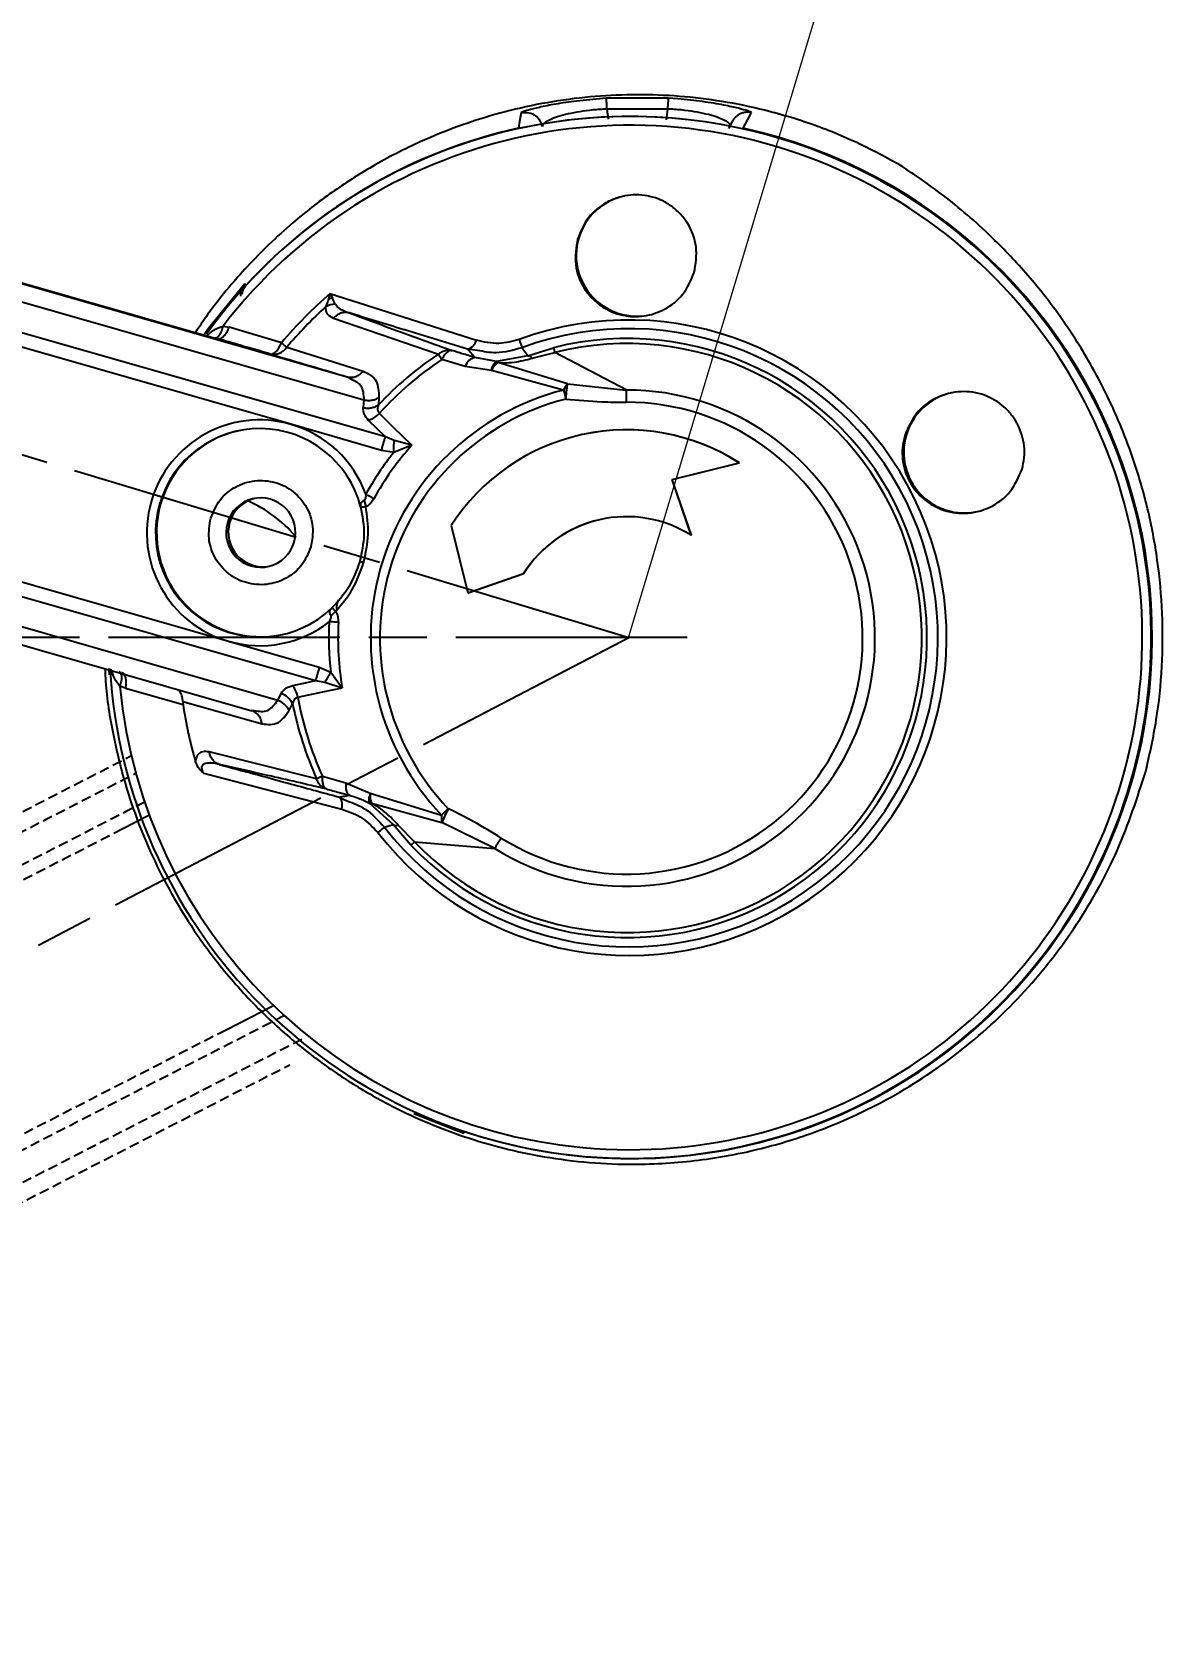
# Model space of a CAD drawing. Header units: millimetres. Extents: x 2104 to 4053, y 855 to 2233.
# Drawn here: x 3842.8 to 3901.4, y 1324 to 1407.1 of the extents above; entities that cross this region are included whole.
import ezdxf

# ---------------------------------------------------------------- set-up
doc = ezdxf.new("R2010")
doc.units = ezdxf.units.MM
doc.linetypes.add('AM_ISO08W050', pattern=[18, 12, -1.5, 3, -1.5])
doc.linetypes.add('DASHED', pattern=[0.75, 0.5, -0.25])
for name, color, linetype, lineweight in [('AM_5', 3, 'Continuous', 25), ('AM_7', 4, 'AM_ISO08W050', 25), ('标注', 3, 'Continuous', 13)]:
    doc.layers.add(name, color=color, linetype=linetype, lineweight=lineweight)
doc.styles.add('SLDTEXTSTYLE1', font='txt.shx', dxfattribs={"width": 0.7, "bigfont": 'gbcbig.shx'})
doc.dimstyles.new('SLDDIMSTYLE12$0', dxfattribs={"dimtxt": 12, "dimasz": 10, "dimexe": 0, "dimexo": 0.0625, "dimgap": 0.875, "dimtad": 1, "dimdec": 1, "dimlfac": 1.8, "dimrnd": 1e-09, "dimzin": 12, "dimdsep": 46, "dimtxsty": 'SLDTEXTSTYLE1', "dimcen": 0.09, "dimdle": 8.16, "dimclrd": 3, "dimclre": 3, "dimadec": 0, "dimazin": 3, "dimtfac": 1, "dimtdec": 1, "dimtofl": 0, "dimtmove": 0, "dimatfit": 3, "dimfxl": 0, "dimfrac": 2, "dimtolj": 1, "dimlwd": 5, "dimlwe": 5, "dimarcsym": 0})
doc.dimstyles.new('SLDDIMSTYLE12$2', dxfattribs={"dimtxt": 12, "dimasz": 10, "dimexe": 0, "dimexo": 0.0625, "dimgap": 0.875, "dimtad": 1, "dimdec": 1, "dimlfac": 1.8, "dimrnd": 1e-09, "dimzin": 12, "dimdsep": 46, "dimtxsty": 'SLDTEXTSTYLE1', "dimcen": 0.09, "dimdle": 8.16, "dimclrd": 3, "dimclre": 3, "dimadec": 0, "dimazin": 3, "dimtfac": 1, "dimtdec": 1, "dimtofl": 0, "dimtmove": 0, "dimatfit": 3, "dimfxl": 0, "dimfrac": 2, "dimtolj": 1, "dimlwd": 5, "dimlwe": 5, "dimarcsym": 0})

# ---------------------------------------------------------------- blocks, each defined once
blk = doc.blocks.new('*D61')
at = {"layer": 'Defpoints', "color": 0, "transparency": 16777216}
for p in [(3630.357, 1449.071), (3631.493, 1384.211), (3873.771, 1375.757), (3873.771, 1375.757), (3648.481, 1258.338)]:
    blk.add_point(p, dxfattribs=at)
at = {"layer": '标注', "color": 3, "linetype": 'Continuous', "lineweight": 5, "transparency": 16777216}
blk.add_arc((3873.771, 1375.757), 242.426, 165.60197, 205.16456, dxfattribs=at)
at = {"layer": '标注', "color": 3, "transparency": 16777216}
for points in [[(3637.354, 1436.486), (3640.565, 1435.591), (3641.645, 1445.671)], [(3655.847, 1273.413), (3652.86, 1271.934), (3658.792, 1263.712)]]:
    blk.add_solid(points, dxfattribs=at)
at = {"layer": '标注', "color": 0, "transparency": 16777216, "insert": (3638.264, 1353.565), "char_height": 10, "attachment_point": 5, "rotation": 275.38327, "style": 'SLDTEXTSTYLE1'}
blk.add_mtext('\\A1;60%%D', dxfattribs=at)
blk = doc.blocks.new('*D64')
at = {"layer": 'AM_5', "color": 3, "linetype": 'Continuous', "lineweight": 5, "transparency": 16777216}
blk.add_arc((3873.547, 1375.764), 209.011, 165.96671, 177.25846, dxfattribs=at)
at = {"layer": 'AM_5', "color": 3, "transparency": 16777216}
for points in [[(3669.167, 1426.889), (3672.381, 1426.003), (3673.43, 1436.087)], [(3666.441, 1385.721), (3663.109, 1385.801), (3664.536, 1375.764)]]:
    blk.add_solid(points, dxfattribs=at)
at = {"layer": 'Defpoints', "color": 0, "transparency": 16777216}
for p in [(3630.357, 1449.071), (3668.505, 1416.301), (3654.061, 1375.764), (3873.652, 1375.732), (3876.801, 1375.764)]:
    blk.add_point(p, dxfattribs=at)
at = {"layer": 'AM_5', "color": 0, "transparency": 16777216, "insert": (3659.97, 1407.254), "char_height": 12, "attachment_point": 5, "rotation": 81.61259, "style": 'SLDTEXTSTYLE1'}
blk.add_mtext('\\A1;15%%D', dxfattribs=at)
blk = doc.blocks.new('*D46')
at = {"layer": 'AM_5', "color": 3, "linetype": 'Continuous', "lineweight": 5, "transparency": 16777216}
for p, q in [((3684.42, 1433.807), (3694.435, 1467.06)), ((3874.472, 1412.835), (3704.01, 1464.176))]:
    blk.add_line(p, q, dxfattribs=at)
at = {"layer": 'AM_5', "color": 3, "lineweight": 5, "transparency": 16777216}
blk.add_line((3873.768, 1375.824), (3884.047, 1409.951), dxfattribs=at)
at = {"layer": 'AM_5', "color": 3, "transparency": 16777216}
for points in [[(3704.491, 1465.771), (3703.53, 1462.58), (3694.435, 1467.06)], [(3874.952, 1414.431), (3873.991, 1411.239), (3884.047, 1409.951)]]:
    blk.add_solid(points, dxfattribs=at)
at = {"layer": 'Defpoints', "color": 0, "transparency": 16777216}
for p in [(3694.435, 1467.06), (3684.402, 1433.747), (3873.75, 1375.764)]:
    blk.add_point(p, dxfattribs=at)
at = {"layer": 'AM_5', "color": 0, "transparency": 16777216, "insert": (3789.402, 1445.637), "char_height": 12, "attachment_point": 5, "rotation": 343.23837, "style": 'SLDTEXTSTYLE1'}
blk.add_mtext('\\A1;225', dxfattribs=at)

msp = doc.modelspace()

# ---------------------------------------------------------------- linework, layer by layer
at = {"color": 7, "linetype": 'Continuous', "lineweight": 25}
for p, q in [((3872.599, 1403.716), (3871.057, 1403.575)), ((3875.817, 1403.716), (3872.599, 1403.716)), ((3876.315, 1403.682), (3875.817, 1403.716)), ((3868.248, 1403.006), (3868.196, 1402.975)), ((3875.774, 1403.16), (3872.626, 1403.16)), ((3872.626, 1403.16), (3872.695, 1402.634)), ((3875.774, 1403.16), (3875.707, 1402.594)), ((3880.122, 1402.974), (3879.937, 1403.062)), ((3868.17, 1402.17), (3868.157, 1402.167)), ((3871.167, 1396.439), (3871.113, 1396.428)), ((3840.147, 1394.739), (3859.183, 1389.28)), ((3852.381, 1391.243), (3840.171, 1394.744)), ((3839.872, 1393.868), (3860.041, 1388.084)), ((3858.286, 1393.594), (3858.209, 1393.308)), ((3858.286, 1393.594), (3865.873, 1391.181)), ((3858.286, 1393.594), (3858.409, 1393.358)), ((3856.255, 1386.818), (3839.228, 1391.7)), ((3861.157, 1386.163), (3839.43, 1392.393)), ((3852.751, 1391.912), (3853.062, 1391.848)), ((3855.773, 1391.045), (3853.062, 1391.848)), ((3858.473, 1392.324), (3863.903, 1390.455)), ((3865.413, 1390.715), (3862.264, 1391.677)), ((3851.9, 1391.381), (3851.912, 1391.419)), ((3852.295, 1391.289), (3852.451, 1391.258)), ((3852.451, 1391.258), (3852.381, 1391.243)), ((3856.045, 1390.811), (3860.006, 1389.57)), ((3868.532, 1390.368), (3868.234, 1390.791)), ((3869.201, 1390.578), (3869.875, 1390.79)), ((3855.174, 1390.47), (3855.406, 1390.401)), ((3865.299, 1389.822), (3864.083, 1390.177)), ((3865.927, 1390.649), (3865.413, 1390.715)), ((3866.91, 1390.074), (3865.8, 1390.276)), ((3868.532, 1390.368), (3866.91, 1390.074)), ((3870.596, 1388.92), (3866.982, 1390.016)), ((3868.532, 1390.368), (3869.201, 1390.578)), ((3868.763, 1390.248), (3869.933, 1390.535)), ((3873.642, 1388.598), (3869.933, 1390.535)), ((3859.182, 1389.28), (3859.399, 1389.254)), ((3859.183, 1389.28), (3859.285, 1389.211)), ((3859.386, 1389.257), (3859.372, 1389.212)), ((3866.654, 1389.602), (3865.299, 1389.822)), ((3870.388, 1388.593), (3866.654, 1389.602)), ((3870.596, 1388.92), (3873.642, 1388.597)), ((3860.041, 1388.084), (3860.003, 1387.684)), ((3860.821, 1388.211), (3860.792, 1387.821)), ((3860.955, 1385.47), (3856.255, 1386.818)), ((3861.157, 1386.163), (3860.286, 1387.017)), ((3861.607, 1385.978), (3861.157, 1386.163)), ((3862.528, 1385.736), (3861.607, 1385.979)), ((3871.39, 1386.292), (3871.381, 1386.29)), ((3888.138, 1386.241), (3888.067, 1386.226)), ((3861.588, 1385.365), (3860.955, 1385.47)), ((3862.528, 1385.736), (3861.588, 1385.365)), ((3876.009, 1383.95), (3879.489, 1384.818)), ((3876.018, 1383.952), (3879.498, 1384.82)), ((3879.498, 1384.82), (3879.489, 1384.818)), ((3876.018, 1383.952), (3876.009, 1383.95)), ((3877.002, 1381.067), (3876.009, 1383.95)), ((3877.011, 1381.069), (3876.018, 1383.952)), ((3849.457, 1382.684), (3849.51, 1382.695)), ((3859.869, 1382.59), (3859.896, 1382.527)), ((3860.058, 1382.876), (3860.143, 1382.553)), ((3852.971, 1381.703), (3853.087, 1381.728)), ((3864.566, 1381.569), (3865.434, 1378.088)), ((3877.011, 1381.069), (3877.002, 1381.067)), ((3836.003, 1380.454), (3853.03, 1375.571)), ((3835.808, 1379.762), (3857.535, 1373.532)), ((3855.576, 1372.512), (3835.407, 1378.296)), ((3865.434, 1378.088), (3868.317, 1379.081)), ((3865.443, 1378.09), (3868.326, 1379.083)), ((3868.326, 1379.083), (3868.317, 1379.081)), ((3865.443, 1378.09), (3865.434, 1378.088)), ((3835.186, 1377.437), (3854.232, 1371.975)), ((3858.587, 1377.126), (3858.344, 1376.898)), ((3853.03, 1375.571), (3857.73, 1374.223)), ((3846.825, 1374.158), (3846.847, 1373.831)), ((3857.73, 1374.223), (3858.322, 1373.976)), ((3857.535, 1373.532), (3858.015, 1373.448)), ((3858.015, 1373.448), (3858.923, 1373.162)), ((3858.322, 1373.976), (3858.923, 1373.162)), ((3847.697, 1373.138), (3847.4, 1373.25)), ((3847.697, 1373.138), (3850.67, 1372.297)), ((3855.576, 1372.512), (3855.755, 1372.867)), ((3850.658, 1372.451), (3854.767, 1371.299)), ((3854.221, 1371.978), (3854.354, 1371.98)), ((3854.428, 1371.931), (3854.413, 1371.887)), ((3856.17, 1371.989), (3856.351, 1372.331)), ((3857.593, 1368.449), (3852.025, 1369.836)), ((3851.746, 1368.731), (3858.902, 1366.867)), ((3857.892, 1368.586), (3859.11, 1368.236)), ((3858.824, 1367.441), (3858.756, 1367.499)), ((3858.756, 1367.499), (3859.176, 1367.305)), ((3859.11, 1368.236), (3860.375, 1367.7)), ((3860.375, 1367.7), (3864.072, 1366.564)), ((3861.565, 1366.069), (3860.343, 1367.171)), ((3860.434, 1367.179), (3864.076, 1366.179)), ((3848.931, 1366.555), (3847.523, 1365.833)), ((3861.107, 1365.935), (3861.565, 1366.069)), ((3862.055, 1365.497), (3861.565, 1366.069)), ((3862.664, 1365.181), (3861.823, 1366.044)), ((3866.829, 1364.837), (3864.076, 1366.179)), ((3862.481, 1365.001), (3862.055, 1365.497)), ((3862.664, 1365.181), (3866.829, 1364.837)), ((3852.868, 1355.425), (3855.356, 1356.702)), ((3862.63, 1351.105), (3865.216, 1350.08)), ((3865.224, 1350.182), (3865.222, 1350.177)), ((3879.516, 1349.375), (3879.528, 1349.378))]:
    msp.add_line(p, q, dxfattribs=at)
at = {"color": 7, "linetype": 'DASHED', "lineweight": 25}
for p, q in [((3830.356, 1360.586), (3847.972, 1369.632)), ((3830.752, 1359.763), (3848.229, 1368.737)), ((3848.687, 1367.242), (3831.439, 1358.385)), ((3847.523, 1365.833), (3831.766, 1357.742)), ((3837.441, 1346.696), (3855.911, 1356.18)), ((3837.11, 1347.334), (3852.868, 1355.425)), ((3856.818, 1354.937), (3838.152, 1345.352)), ((3838.579, 1344.574), (3856.205, 1353.625))]:
    msp.add_line(p, q, dxfattribs=at)
at = {"color": 7, "linetype": 'Continuous', "lineweight": 25, "flags": 128}
for points in [[(3868.196, 1402.975), (3868.112, 1402.522), (3868.046, 1402.166)], [(3879.149, 1402.545), (3878.956, 1402.179), (3878.94, 1402.149)], [(3879.697, 1402.166), (3879.935, 1402.619), (3880.122, 1402.974)], [(3868.252, 1402.187), (3868.225, 1402.187), (3868.046, 1402.166)], [(3853.878, 1394.094), (3851.986, 1391.778), (3851.693, 1391.369)], [(3853.939, 1394.024), (3853.905, 1394.063), (3853.878, 1394.094)], [(3855.174, 1390.47), (3855.247, 1390.463), (3855.325, 1390.481), (3855.406, 1390.525), (3855.488, 1390.591), (3855.568, 1390.68), (3855.643, 1390.787), (3855.712, 1390.91), (3855.773, 1391.045)], [(3862.528, 1385.736), (3861.584, 1386.661), (3860.842, 1387.388)], [(3856.346, 1373.275), (3857.012, 1373.419), (3857.535, 1373.532)], [(3856.621, 1372.669), (3857.911, 1372.945), (3858.923, 1373.162)], [(3865.221, 1350.177), (3865.218, 1350.123), (3865.216, 1350.08)]]:
    msp.add_lwpolyline(points, dxfattribs=at)
at = {"color": 7, "linetype": 'Continuous', "lineweight": 25}
for centre, radius, start, end in [((3873.836, 1375.772), 26.999, 343.99795, 144.37216), ((3873.848, 1375.774), 27, 343.99967, 102.14019), ((3873.829, 1375.77), 26.549, 185.44631, 142.55572), ((3873.871, 1375.781), 27.021, 102.44988, 137.53256), ((3873.871, 1375.779), 27.023, 251.33315, 77.54961), ((3874.195, 1395.571), 3.15, 102.14289, 164.00219), ((3874.195, 1395.571), 3.15, 163.99967, 282.14019), ((3873.812, 1375.767), 23.64, 131.05303, 139.73783), ((3858.645, 1392.011), 1.368, 99.92431, 108.57758), ((3873.808, 1375.766), 23.278, 132.57575, 139.73778), ((3858.554, 1392.044), 0.996, 89.51081, 119.80629), ((3873.771, 1375.757), 16.468, 217.80792, 110.19454), ((3873.764, 1375.756), 16.02, 217.80792, 110.19454), ((3855.368, 1391.256), 0.81, 256.13749, 326.65871), ((3834.553, 1366.158), 32.705, 48.9186, 49.54784), ((3873.694, 1375.741), 15.526, 223.76375, 104.2387), ((3873.688, 1375.739), 15.265, 223.76387, 104.23864), ((3865.257, 1391.33), 0.635, 284.25693, 346.38415), ((3873.692, 1375.741), 17.673, 123.62673, 136.87996), ((3873.688, 1375.74), 17.341, 123.6355, 137.80261), ((3886.187, 1404.743), 26.472, 212.6677, 213.38343), ((3865.905, 1389.657), 0.628, 99.68998, 164.75306), ((3867.52, 1389.254), 0.933, 125.1911, 158.08506), ((3873.663, 1375.734), 13.27, 104.28896, 223.71352), ((3873.664, 1375.734), 12.863, 237.90451, 90.09862), ((3871.497, 1388.118), 1.206, 138.28952, 156.79982), ((3944.796, 1407.061), 76.665, 193.93929, 194.29763), ((3891.166, 1385.373), 3.15, 102.14289, 164.00219), ((3873.662, 1375.734), 12.79, 104.28897, 223.71351), ((3873.661, 1375.734), 12.227, 237.90204, 90.10104), ((3854.643, 1381.194), 5.85, 74.0024, 254.00006), ((3854.642, 1381.194), 5.85, 19.98893, 73.99815), ((3854.647, 1381.195), 5.4, 14.63064, 164.00143), ((3854.701, 1381.207), 5.4, 102.1429, 164.00218), ((3873.652, 1375.732), 10.799, 57.28113, 147.28505), ((3873.661, 1375.734), 10.799, 57.2812, 102.14227), ((3891.166, 1385.373), 3.15, 163.99967, 282.14019), ((3873.675, 1375.737), 15.453, 141.46177, 151.14852), ((3873.674, 1375.737), 14.974, 138.10256, 151.14854), ((3854.647, 1381.195), 5.4, 163.9984, 313.36529), ((3854.701, 1381.207), 5.4, 163.99975, 282.14011), ((3854.701, 1381.207), 1.8, 343.99745, 164.00009), ((3854.817, 1381.232), 1.8, 104.03604, 164.00205), ((3851.131, 1376.39), 7.084, 40.83204, 65.81779), ((3804.092, 1281.437), 116.172, 60.91799, 61.15396), ((3854.701, 1381.207), 1.8, 163.99745, 344.00009), ((3854.817, 1381.232), 1.8, 163.99943, 280.24751), ((3873.652, 1375.732), 6.299, 57.88144, 147.88541), ((3873.661, 1375.734), 6.3, 102.14271, 147.88527), ((3854.643, 1381.194), 5.849, 253.99862, 308.0114), ((3873.676, 1375.737), 15.455, 176.85372, 186.53999), ((3873.675, 1375.736), 14.975, 176.85373, 189.89901), ((3873.837, 1375.77), 26.999, 183.43897, 344.001), ((3855.407, 1371.881), 1.045, 25.50508, 70.60837), ((3855.266, 1372.419), 1.378, 10.4509, 38.42547), ((3873.69, 1375.74), 17.343, 190.19887, 204.3629), ((3873.813, 1375.766), 23.401, 188.52543, 195.91771), ((3873.694, 1375.74), 17.675, 191.12072, 204.365), ((3904.958, 1264.929), 113.842, 114.42078, 114.58603), ((3873.849, 1375.772), 26.998, 282.14308, 344.002), ((3964.785, 1261.898), 145.252, 133.70869, 133.89737), ((3906.489, 1346.401), 46.798, 154.02865, 154.99957), ((3865.235, 1366.383), 1.177, 171.18744, 190.00395)]:
    msp.add_arc(centre, radius, start, end, dxfattribs=at)
for points, knots in [([(3887.828, 1400.256), (3886.983, 1400.712), (3885.359, 1401.589), (3882.708, 1402.597), (3879.503, 1403.474), (3875.622, 1403.988), (3871.123, 1403.843), (3867.558, 1403.133), (3864.879, 1402.266), (3862.735, 1401.395), (3860.536, 1400.263), (3858.324, 1398.842), (3856.558, 1397.466), (3855.118, 1396.159), (3854.02, 1395.039), (3852.962, 1393.831), (3852.056, 1392.692), (3851.509, 1391.873), (3851.296, 1391.554)], [0, 0, 0, 0, 0.071614, 0.137643, 0.2038, 0.304372, 0.402157, 0.504692, 0.552104, 0.600982, 0.671215, 0.734097, 0.799434, 0.84332, 0.885298, 0.922253, 0.969711, 1, 1, 1, 1]), ([(3871.057, 1403.575), (3870.687, 1403.523), (3869.939, 1403.418), (3869.105, 1403.245), (3868.494, 1403.093), (3868.331, 1403.035), (3868.248, 1403.006)], [0, 0, 0, 0, 0.246705, 0.499768, 0.746875, 1, 1, 1, 1]), ([(3872.599, 1403.716), (3872.599, 1403.707), (3872.599, 1403.688), (3872.605, 1403.567), (3872.613, 1403.39), (3872.622, 1403.236), (3872.626, 1403.16)], [0, 0, 0, 0, 0.244843, 0.500126, 0.755342, 1, 1, 1, 1]), ([(3875.817, 1403.716), (3875.815, 1403.706), (3875.812, 1403.687), (3875.802, 1403.566), (3875.789, 1403.392), (3875.779, 1403.237), (3875.774, 1403.16)], [0, 0, 0, 0, 0.250675, 0.498046, 0.75107, 1, 1, 1, 1]), ([(3879.937, 1403.062), (3879.797, 1403.104), (3879.522, 1403.188), (3878.704, 1403.368), (3877.638, 1403.553), (3876.753, 1403.639), (3876.315, 1403.682)], [0, 0, 0, 0, 0.249103, 0.4902, 0.747282, 1, 1, 1, 1]), ([(3868.196, 1402.975), (3868.332, 1402.986), (3868.603, 1403.009), (3868.949, 1402.829), (3869.184, 1402.566), (3869.245, 1402.361), (3869.275, 1402.259)], [0, 0, 0, 0, 0.279995, 0.558141, 0.780004, 1, 1, 1, 1]), ([(3872.626, 1403.16), (3872.384, 1403.147), (3871.898, 1403.119), (3871.213, 1403.026), (3870.608, 1402.905), (3869.94, 1402.721), (3869.372, 1402.477), (3869.307, 1402.332), (3869.275, 1402.259)], [0, 0, 0, 0, 0.121685, 0.243639, 0.366587, 0.490871, 0.742797, 1, 1, 1, 1]), ([(3879.044, 1402.259), (3879.021, 1402.332), (3878.977, 1402.476), (3878.433, 1402.72), (3877.781, 1402.904), (3877.183, 1403.025), (3876.503, 1403.12), (3876.017, 1403.147), (3875.774, 1403.16)], [0, 0, 0, 0, 0.2566918, 0.5084306, 0.6328147, 0.7558991, 0.878044, 1, 1, 1, 1]), ([(3880.122, 1402.974), (3880.063, 1402.984), (3879.944, 1403.003), (3879.762, 1402.986), (3879.588, 1402.935), (3879.427, 1402.85), (3879.289, 1402.735), (3879.196, 1402.63), (3879.16, 1402.559), (3879.152, 1402.543)], [0, 0, 0, 0, 0.157001, 0.317201, 0.477389, 0.634354, 0.791344, 0.95154, 1, 1, 1, 1]), ([(3900.558, 1368.821), (3900.758, 1369.708), (3901.158, 1371.482), (3901.434, 1374.253), (3901.455, 1377.037), (3901.201, 1379.787), (3900.694, 1382.453), (3899.956, 1384.998), (3899.014, 1387.402), (3897.801, 1389.838), (3896.304, 1392.228), (3894.552, 1394.483), (3892.486, 1396.676), (3890.143, 1398.7), (3888.612, 1399.73), (3887.828, 1400.256)], [0, 0, 0, 0, 0.062795, 0.125598, 0.188079, 0.250577, 0.312656, 0.374699, 0.437276, 0.500939, 0.582011, 0.664997, 0.750798, 0.872476, 1, 1, 1, 1]), ([(3877.16, 1394.689), (3877.233, 1395.131), (3877.376, 1395.997), (3876.972, 1397.066), (3876.441, 1397.752), (3875.968, 1398.158), (3875.439, 1398.458), (3874.875, 1398.647), (3874.293, 1398.727), (3873.709, 1398.699), (3873.135, 1398.562), (3872.404, 1398.235), (3871.581, 1397.553), (3871.274, 1396.815), (3871.113, 1396.428)], [0, 0, 0, 0, 0.14541, 0.284368, 0.350018, 0.411321, 0.470123, 0.526984, 0.581626, 0.63657, 0.692262, 0.749136, 0.868448, 1, 1, 1, 1]), ([(3871.113, 1396.428), (3871.042, 1395.982), (3870.899, 1395.089), (3871.383, 1393.84), (3872.139, 1393.041), (3872.874, 1392.641), (3873.429, 1392.463), (3873.995, 1392.39), (3874.557, 1392.418), (3875.109, 1392.547), (3875.837, 1392.861), (3876.675, 1393.536), (3876.992, 1394.289), (3877.16, 1394.689)], [0, 0, 0, 0, 0.142632, 0.285482, 0.416144, 0.474738, 0.529504, 0.581677, 0.633855, 0.685856, 0.741015, 0.862575, 1, 1, 1, 1]), ([(3853.878, 1394.094), (3853.834, 1394.041), (3853.748, 1393.936), (3853.67, 1393.751), (3853.637, 1393.591), (3853.645, 1393.496), (3853.647, 1393.465)], [0, 0, 0, 0, 0.300141, 0.584582, 0.869012, 1, 1, 1, 1]), ([(3853.939, 1394.024), (3853.898, 1393.973), (3853.814, 1393.868), (3853.74, 1393.703), (3853.724, 1393.592), (3853.718, 1393.549)], [0, 0, 0, 0, 0.37231, 0.754124, 1, 1, 1, 1]), ([(3858.209, 1393.308), (3858.182, 1393.225), (3858.136, 1393.082), (3858.082, 1392.959), (3858.059, 1392.908)], [0, 0, 0, 0, 0.583032, 1, 1, 1, 1]), ([(3858.563, 1393.04), (3858.539, 1393.092), (3858.494, 1393.189), (3858.436, 1393.305), (3858.409, 1393.358)], [0, 0, 0, 0, 0.53648, 1, 1, 1, 1]), ([(3858.059, 1392.908), (3858.058, 1392.836), (3858.055, 1392.681), (3858.181, 1392.465), (3858.358, 1392.38), (3858.473, 1392.324)], [0, 0, 0, 0, 0.232005, 0.497982, 1, 1, 1, 1]), ([(3859.276, 1392.593), (3859.207, 1392.605), (3859.066, 1392.63), (3858.848, 1392.586), (3858.64, 1392.487), (3858.528, 1392.377), (3858.473, 1392.324)], [0, 0, 0, 0, 0.245495, 0.5, 0.754505, 1, 1, 1, 1]), ([(3858.563, 1393.04), (3858.593, 1392.995), (3858.662, 1392.891), (3858.9, 1392.736), (3859.125, 1392.65), (3859.276, 1392.593)], [0, 0, 0, 0, 0.20311, 0.46478, 1, 1, 1, 1]), ([(3859.276, 1392.593), (3860.279, 1392.223), (3862.001, 1391.588), (3863.837, 1390.922), (3864.604, 1390.644)], [0, 0, 0, 0, 0.582075, 1, 1, 1, 1]), ([(3862.264, 1391.677), (3862.197, 1391.697), (3861.186, 1392.005), (3860.198, 1392.309), (3859.276, 1392.593)], [0, 0, 0, 0, 0.066202, 1, 1, 1, 1]), ([(3851.912, 1391.419), (3852.052, 1391.541), (3852.298, 1391.755), (3852.614, 1391.865), (3852.751, 1391.912)], [0, 0, 0, 0, 0.568421, 1, 1, 1, 1]), ([(3852.295, 1391.289), (3852.339, 1391.293), (3852.428, 1391.303), (3852.561, 1391.437), (3852.677, 1391.644), (3852.727, 1391.824), (3852.751, 1391.912)], [0, 0, 0, 0, 0.243227, 0.500002, 0.756776, 1, 1, 1, 1]), ([(3852.451, 1391.258), (3852.5, 1391.254), (3852.602, 1391.247), (3852.775, 1391.369), (3852.94, 1391.574), (3853.022, 1391.758), (3853.062, 1391.848)], [0, 0, 0, 0, 0.242333, 0.499939, 0.757578, 1, 1, 1, 1]), ([(3855.174, 1390.47), (3854.661, 1390.618), (3853.752, 1390.881), (3852.846, 1391.144), (3852.451, 1391.258)], [0, 0, 0, 0, 0.564291, 1, 1, 1, 1]), ([(3868.086, 1391.213), (3867.734, 1391.12), (3866.975, 1390.919), (3866.258, 1391.09), (3865.873, 1391.181)], [0, 0, 0, 0, 0.464448, 1, 1, 1, 1]), ([(3868.234, 1390.791), (3867.785, 1390.661), (3867.008, 1390.435), (3866.248, 1390.586), (3865.927, 1390.649)], [0, 0, 0, 0, 0.577506, 1, 1, 1, 1]), ([(3855.406, 1390.401), (3856.089, 1390.198), (3857.332, 1389.829), (3858.608, 1389.451), (3859.183, 1389.28)], [0, 0, 0, 0, 0.549506, 1, 1, 1, 1]), ([(3864.603, 1390.644), (3864.562, 1390.645), (3864.506, 1390.646), (3864.415, 1390.601), (3864.324, 1390.533), (3864.202, 1390.397), (3864.122, 1390.251), (3864.083, 1390.178)], [0, 0, 0, 0, 0.249845, 0.34197, 0.500327, 0.750165, 1, 1, 1, 1]), ([(3865.8, 1390.276), (3865.579, 1390.344), (3865.179, 1390.467), (3864.781, 1390.59), (3864.604, 1390.644)], [0, 0, 0, 0, 0.553091, 1, 1, 1, 1]), ([(3865.8, 1390.276), (3865.727, 1390.359), (3865.597, 1390.505), (3865.469, 1390.651), (3865.413, 1390.715)], [0, 0, 0, 0, 0.561755, 1, 1, 1, 1]), ([(3866.654, 1389.602), (3866.67, 1389.668), (3866.703, 1389.799), (3866.767, 1389.946), (3866.83, 1390.035), (3866.878, 1390.066), (3866.902, 1390.073), (3866.909, 1390.074), (3866.91, 1390.074)], [0, 0, 0, 0, 0.249882, 0.499769, 0.74966, 0.925548, 0.990893, 1, 1, 1, 1]), ([(3866.982, 1390.016), (3866.982, 1390.016), (3866.982, 1390.016), (3866.982, 1390.016), (3866.982, 1390.017), (3866.971, 1390.032), (3866.949, 1390.059), (3866.923, 1390.069), (3866.91, 1390.074)], [0, 0, 0, 0, 0.000033, 0.000106, 0.000368, 0.001362, 0.482016, 1, 1, 1, 1]), ([(3866.982, 1390.016), (3867.085, 1390.013), (3867.369, 1390.003), (3867.971, 1390.039), (3868.452, 1390.166), (3868.763, 1390.247)], [0, 0, 0, 0, 0.168568, 0.464004, 1, 1, 1, 1]), ([(3868.533, 1390.368), (3868.567, 1390.366), (3868.635, 1390.363), (3868.72, 1390.286), (3868.763, 1390.248)], [0, 0, 0, 0, 0.502158, 1, 1, 1, 1]), ([(3859.285, 1389.211), (3859.518, 1389.107), (3859.979, 1388.901), (3860.021, 1388.355), (3860.041, 1388.084)], [0, 0, 0, 0, 0.504897, 1, 1, 1, 1]), ([(3859.399, 1389.254), (3859.476, 1389.264), (3859.628, 1389.283), (3859.84, 1389.396), (3859.952, 1389.513), (3860.006, 1389.57)], [0, 0, 0, 0, 0.339566, 0.677179, 1, 1, 1, 1]), ([(3860.006, 1389.57), (3860.276, 1389.438), (3860.777, 1389.193), (3860.807, 1388.521), (3860.821, 1388.211)], [0, 0, 0, 0, 0.539506, 1, 1, 1, 1]), ([(3870.505, 1388.128), (3870.514, 1388.196), (3870.534, 1388.336), (3870.546, 1388.55), (3870.584, 1388.764), (3870.592, 1388.866), (3870.596, 1388.92)], [0, 0, 0, 0, 0.210087, 0.435471, 0.695444, 1, 1, 1, 1]), ([(3894.148, 1384.495), (3894.194, 1384.694), (3894.284, 1385.084), (3894.274, 1385.694), (3894.158, 1386.279), (3893.936, 1386.823), (3893.621, 1387.314), (3893.079, 1387.89), (3892.182, 1388.413), (3890.931, 1388.592), (3889.678, 1388.262), (3888.603, 1387.466), (3888.243, 1386.633), (3888.067, 1386.226)], [0, 0, 0, 0, 0.060853, 0.119333, 0.175829, 0.230775, 0.28479, 0.339989, 0.455018, 0.579343, 0.716565, 0.861272, 1, 1, 1, 1]), ([(3860.003, 1387.684), (3860.072, 1387.673), (3860.212, 1387.652), (3860.424, 1387.67), (3860.625, 1387.724), (3860.737, 1387.789), (3860.792, 1387.821)], [0, 0, 0, 0, 0.246503, 0.500005, 0.753505, 1, 1, 1, 1]), ([(3860.286, 1387.017), (3860.199, 1387.121), (3860.013, 1387.342), (3860.006, 1387.566), (3860.003, 1387.684)], [0, 0, 0, 0, 0.471381, 1, 1, 1, 1]), ([(3860.041, 1388.084), (3860.108, 1388.074), (3860.244, 1388.052), (3860.453, 1388.067), (3860.653, 1388.117), (3860.765, 1388.18), (3860.821, 1388.212)], [0, 0, 0, 0, 0.242489, 0.494409, 0.74924, 1, 1, 1, 1]), ([(3860.792, 1387.821), (3860.769, 1387.738), (3860.737, 1387.621), (3860.776, 1387.472), (3860.821, 1387.415), (3860.842, 1387.388)], [0, 0, 0, 0, 0.557877, 0.788978, 1, 1, 1, 1]), ([(3870.505, 1388.128), (3871.127, 1388.071), (3872.17, 1387.975), (3873.217, 1387.965), (3873.64, 1387.961)], [0, 0, 0, 0, 0.596197, 1, 1, 1, 1]), ([(3860.842, 1387.388), (3860.799, 1387.346), (3860.714, 1387.261), (3860.572, 1387.156), (3860.426, 1387.07), (3860.332, 1387.035), (3860.286, 1387.017)], [0, 0, 0, 0, 0.247453, 0.499968, 0.752499, 1, 1, 1, 1]), ([(3861.588, 1385.365), (3861.589, 1385.422), (3861.593, 1385.535), (3861.598, 1385.698), (3861.603, 1385.85), (3861.606, 1385.936), (3861.608, 1385.978)], [0, 0, 0, 0, 0.250968, 0.504254, 0.755357, 1, 1, 1, 1]), ([(3888.067, 1386.226), (3888.019, 1386.021), (3887.93, 1385.632), (3887.94, 1385.024), (3888.053, 1384.451), (3888.267, 1383.918), (3888.57, 1383.437), (3889.093, 1382.866), (3889.977, 1382.328), (3891.229, 1382.122), (3892.507, 1382.44), (3893.607, 1383.245), (3893.972, 1384.089), (3894.148, 1384.495)], [0, 0, 0, 0, 0.0639786, 0.1218211, 0.1774323, 0.2306963, 0.2827302, 0.3360924, 0.449634, 0.5803058, 0.7241629, 0.8675599, 1, 1, 1, 1]), ([(3859.872, 1382.559), (3859.963, 1382.078), (3860.137, 1381.16), (3859.93, 1380.174), (3859.831, 1379.705)], [0, 0, 0, 0, 0.52489, 1, 1, 1, 1]), ([(3860.058, 1382.876), (3860.025, 1382.858), (3859.957, 1382.821), (3859.889, 1382.74), (3859.854, 1382.654), (3859.866, 1382.589), (3859.872, 1382.559)], [0, 0, 0, 0, 0.2175, 0.445634, 0.745318, 1, 1, 1, 1]), ([(3860.143, 1382.553), (3860.107, 1382.545), (3860.035, 1382.527), (3859.947, 1382.52), (3859.888, 1382.524), (3859.877, 1382.548), (3859.872, 1382.559)], [0, 0, 0, 0, 0.217541, 0.446787, 0.743209, 1, 1, 1, 1]), ([(3860.029, 1379.646), (3860.136, 1380.14), (3860.35, 1381.131), (3860.212, 1382.078), (3860.143, 1382.553)], [0, 0, 0, 0, 0.498464, 1, 1, 1, 1]), ([(3860.14, 1383.194), (3860.137, 1383.127), (3860.134, 1383.031), (3860.104, 1382.929), (3860.08, 1382.89), (3860.065, 1382.88), (3860.058, 1382.876)], [0, 0, 0, 0, 0.587357, 0.834698, 0.924951, 1, 1, 1, 1]), ([(3860.559, 1382.962), (3860.505, 1382.877), (3860.424, 1382.746), (3860.273, 1382.611), (3860.185, 1382.572), (3860.143, 1382.553)], [0, 0, 0, 0, 0.491851, 0.753513, 1, 1, 1, 1]), ([(3859.831, 1379.705), (3859.666, 1379.256), (3859.32, 1378.31), (3858.687, 1377.628), (3858.355, 1377.269)], [0, 0, 0, 0, 0.47527, 1, 1, 1, 1]), ([(3858.587, 1377.126), (3858.898, 1377.493), (3859.516, 1378.22), (3859.859, 1379.174), (3860.029, 1379.646)], [0, 0, 0, 0, 0.504511, 1, 1, 1, 1]), ([(3860.029, 1379.646), (3860, 1379.655), (3859.941, 1379.672), (3859.878, 1379.69), (3859.837, 1379.703), (3859.833, 1379.704), (3859.831, 1379.705)], [0, 0, 0, 0, 0.249263, 0.504427, 0.75727, 1, 1, 1, 1]), ([(3858.651, 1377.209), (3858.648, 1377.265), (3858.636, 1377.446), (3858.693, 1377.62), (3858.732, 1377.74)], [0, 0, 0, 0, 0.31053, 1, 1, 1, 1]), ([(3858.245, 1376.585), (3858.278, 1376.643), (3858.325, 1376.725), (3858.355, 1376.827), (3858.355, 1376.875), (3858.348, 1376.891), (3858.344, 1376.898)], [0, 0, 0, 0, 0.578898, 0.832506, 0.924254, 1, 1, 1, 1]), ([(3858.344, 1376.898), (3858.327, 1376.929), (3858.291, 1376.993), (3858.273, 1377.09), (3858.288, 1377.19), (3858.331, 1377.241), (3858.355, 1377.269)], [0, 0, 0, 0, 0.205184, 0.419761, 0.680021, 1, 1, 1, 1]), ([(3858.587, 1377.126), (3858.56, 1377.154), (3858.505, 1377.211), (3858.439, 1377.261), (3858.385, 1377.285), (3858.366, 1377.275), (3858.355, 1377.269)], [0, 0, 0, 0, 0.228366, 0.478122, 0.715062, 1, 1, 1, 1]), ([(3858.722, 1376.558), (3858.723, 1376.657), (3858.723, 1376.811), (3858.668, 1377.006), (3858.613, 1377.087), (3858.587, 1377.126)], [0, 0, 0, 0, 0.48361, 0.750827, 1, 1, 1, 1]), ([(3846.632, 1374.154), (3846.636, 1373.989), (3846.667, 1372.905), (3846.993, 1370.893), (3847.742, 1367.693), (3849.112, 1364.115), (3851.045, 1360.748), (3853.147, 1358.006), (3855.178, 1355.881), (3857.248, 1354.135), (3859.27, 1352.725), (3861.202, 1351.605), (3863.136, 1350.685), (3865.719, 1349.684), (3869.238, 1348.76), (3873.35, 1348.374), (3877.162, 1348.583), (3880.367, 1349.158), (3883.796, 1350.193), (3887.415, 1351.846), (3891.117, 1354.323), (3894.38, 1357.37), (3897.086, 1360.876), (3899.233, 1364.725), (3900.117, 1367.457), (3900.558, 1368.821)], [0, 0, 0, 0, 0.0069046, 0.0451883, 0.0828349, 0.1397483, 0.1965027, 0.2340919, 0.2735044, 0.309768, 0.3380985, 0.3681057, 0.3953829, 0.4201908, 0.4742484, 0.534276, 0.5776485, 0.6202123, 0.6587127, 0.7146825, 0.7720212, 0.8288848, 0.8855884, 0.9428858, 1, 1, 1, 1]), ([(3847.4, 1373.25), (3847.305, 1373.37), (3847.096, 1373.633), (3847.003, 1373.946), (3846.951, 1374.117)], [0, 0, 0, 0, 0.454471, 1, 1, 1, 1]), ([(3847.342, 1374.013), (3847.376, 1373.987), (3847.447, 1373.934), (3847.49, 1373.753), (3847.48, 1373.518), (3847.426, 1373.338), (3847.4, 1373.25)], [0, 0, 0, 0, 0.240723, 0.496556, 0.754252, 1, 1, 1, 1]), ([(3847.697, 1373.138), (3847.711, 1373.235), (3847.739, 1373.435), (3847.707, 1373.694), (3847.624, 1373.887), (3847.534, 1373.933), (3847.49, 1373.955)], [0, 0, 0, 0, 0.242424, 0.500064, 0.757669, 1, 1, 1, 1]), ([(3858.322, 1373.976), (3858.294, 1373.928), (3858.237, 1373.831), (3858.155, 1373.691), (3858.079, 1373.559), (3858.036, 1373.485), (3858.015, 1373.448)], [0, 0, 0, 0, 0.247793, 0.5, 0.752208, 1, 1, 1, 1]), ([(3850.658, 1372.451), (3850.651, 1372.533), (3850.637, 1372.707), (3850.543, 1372.929), (3850.44, 1373.028), (3850.39, 1373.076)], [0, 0, 0, 0, 0.31238, 0.667721, 1, 1, 1, 1]), ([(3854.354, 1371.98), (3854.602, 1371.942), (3855.096, 1371.866), (3855.416, 1372.297), (3855.576, 1372.512)], [0, 0, 0, 0, 0.501046, 1, 1, 1, 1]), ([(3856.17, 1371.989), (3856.139, 1372.046), (3856.077, 1372.16), (3855.934, 1372.308), (3855.766, 1372.432), (3855.639, 1372.486), (3855.576, 1372.512)], [0, 0, 0, 0, 0.250761, 0.505592, 0.757512, 1, 1, 1, 1]), ([(3855.755, 1372.867), (3855.828, 1372.974), (3855.955, 1373.156), (3856.231, 1373.24), (3856.346, 1373.275)], [0, 0, 0, 0, 0.582254, 1, 1, 1, 1]), ([(3856.621, 1372.669), (3856.585, 1372.655), (3856.509, 1372.627), (3856.404, 1372.515), (3856.372, 1372.404), (3856.351, 1372.331)], [0, 0, 0, 0, 0.241397, 0.501809, 1, 1, 1, 1]), ([(3850.658, 1372.451), (3850.659, 1372.423), (3850.66, 1372.372), (3850.667, 1372.32), (3850.67, 1372.297)], [0, 0, 0, 0, 0.548534, 1, 1, 1, 1]), ([(3854.421, 1371.885), (3854.42, 1371.886), (3854.365, 1371.936), (3854.293, 1371.957), (3854.221, 1371.978)], [0, 0, 0, 0, 0.006595, 1, 1, 1, 1]), ([(3854.767, 1371.299), (3854.751, 1371.376), (3854.719, 1371.534), (3854.598, 1371.741), (3854.48, 1371.837), (3854.421, 1371.885)], [0, 0, 0, 0, 0.323526, 0.661877, 1, 1, 1, 1]), ([(3854.767, 1371.299), (3855.065, 1371.262), (3855.616, 1371.195), (3855.995, 1371.739), (3856.17, 1371.989)], [0, 0, 0, 0, 0.539075, 1, 1, 1, 1]), ([(3852.025, 1369.836), (3851.911, 1369.852), (3851.707, 1369.882), (3851.486, 1369.764), (3851.356, 1369.583), (3851.324, 1369.423), (3851.309, 1369.348)], [0, 0, 0, 0, 0.37521, 0.666986, 0.844772, 1, 1, 1, 1]), ([(3851.746, 1368.731), (3851.641, 1368.821), (3851.448, 1368.987), (3851.353, 1369.235), (3851.309, 1369.348)], [0, 0, 0, 0, 0.541683, 1, 1, 1, 1]), ([(3852.564, 1369.185), (3852.417, 1369.217), (3852.166, 1369.271), (3851.892, 1369.263), (3851.748, 1369.212), (3851.681, 1369.162), (3851.638, 1369.096), (3851.627, 1369.01), (3851.647, 1368.917), (3851.687, 1368.822), (3851.725, 1368.763), (3851.746, 1368.731)], [0, 0, 0, 0, 0.339255, 0.578347, 0.663574, 0.730427, 0.788996, 0.843609, 0.891048, 0.941203, 1, 1, 1, 1]), ([(3852.564, 1369.185), (3852.499, 1369.211), (3852.367, 1369.264), (3852.205, 1369.416), (3852.081, 1369.609), (3852.044, 1369.761), (3852.025, 1369.836)], [0, 0, 0, 0, 0.245495, 0.5, 0.754505, 1, 1, 1, 1]), ([(3852.564, 1369.185), (3853.746, 1368.864), (3855.789, 1368.31), (3857.877, 1367.739), (3858.756, 1367.499)], [0, 0, 0, 0, 0.578682, 1, 1, 1, 1]), ([(3858.088, 1367.92), (3857.07, 1368.156), (3855.176, 1368.593), (3853.39, 1368.998), (3852.564, 1369.185)], [0, 0, 0, 0, 0.5379635, 1, 1, 1, 1]), ([(3858.088, 1367.92), (3858.032, 1367.942), (3857.92, 1367.987), (3857.778, 1368.108), (3857.662, 1368.262), (3857.616, 1368.386), (3857.593, 1368.449)], [0, 0, 0, 0, 0.249989, 0.500011, 0.750008, 1, 1, 1, 1]), ([(3858.088, 1367.92), (3858.316, 1367.859), (3858.717, 1367.75), (3859.121, 1367.64), (3859.296, 1367.593)], [0, 0, 0, 0, 0.566945, 1, 1, 1, 1]), ([(3858.756, 1367.499), (3858.856, 1367.516), (3859.035, 1367.548), (3859.216, 1367.579), (3859.296, 1367.593)], [0, 0, 0, 0, 0.558226, 1, 1, 1, 1]), ([(3859.11, 1368.236), (3859.106, 1368.158), (3859.096, 1367.997), (3859.13, 1367.799), (3859.196, 1367.651), (3859.263, 1367.612), (3859.296, 1367.593)], [0, 0, 0, 0, 0.244617, 0.499999, 0.755381, 1, 1, 1, 1]), ([(3859.296, 1367.593), (3859.5, 1367.531), (3859.853, 1367.424), (3860.198, 1367.246), (3860.343, 1367.171)], [0, 0, 0, 0, 0.580226, 1, 1, 1, 1]), ([(3860.375, 1367.7), (3860.354, 1367.637), (3860.312, 1367.509), (3860.288, 1367.351), (3860.295, 1367.245), (3860.319, 1367.195), (3860.335, 1367.178), (3860.341, 1367.173), (3860.343, 1367.172), (3860.343, 1367.171)], [0, 0, 0, 0, 0.249887, 0.499773, 0.749657, 0.925292, 0.975266, 0.990784, 1, 1, 1, 1]), ([(3860.375, 1367.7), (3860.368, 1367.592), (3860.355, 1367.375), (3860.408, 1367.244), (3860.435, 1367.179)], [0, 0, 0, 0, 0.5000016, 1, 1, 1, 1]), ([(3858.902, 1366.867), (3858.908, 1366.944), (3858.922, 1367.104), (3858.897, 1367.295), (3858.862, 1367.411), (3858.829, 1367.437), (3858.824, 1367.441)], [0, 0, 0, 0, 0.305842, 0.627107, 0.950502, 1, 1, 1, 1]), ([(3858.902, 1366.867), (3859.274, 1366.74), (3859.973, 1366.502), (3860.51, 1365.93), (3860.76, 1365.662)], [0, 0, 0, 0, 0.53315, 1, 1, 1, 1]), ([(3859.176, 1367.305), (3859.497, 1367.183), (3860.239, 1366.901), (3860.793, 1366.285), (3861.107, 1365.935)], [0, 0, 0, 0, 0.4334973, 1, 1, 1, 1]), ([(3860.343, 1367.171), (3860.356, 1367.168), (3860.376, 1367.163), (3860.406, 1367.169), (3860.423, 1367.175), (3860.431, 1367.178), (3860.434, 1367.179)], [0, 0, 0, 0, 0.497747, 0.757125, 0.91733, 1, 1, 1, 1]), ([(3861.823, 1366.044), (3861.617, 1366.264), (3861.276, 1366.628), (3860.814, 1366.954), (3860.556, 1367.111), (3860.468, 1367.161), (3860.434, 1367.179)], [0, 0, 0, 0, 0.504339, 0.834166, 0.937893, 1, 1, 1, 1]), ([(3867.164, 1365.376), (3866.694, 1365.661), (3865.798, 1366.205), (3864.862, 1366.673), (3864.417, 1366.895)], [0, 0, 0, 0, 0.525614, 1, 1, 1, 1]), ([(3861.565, 1366.069), (3861.595, 1366.051), (3861.654, 1366.016), (3861.767, 1366.035), (3861.823, 1366.044)], [0, 0, 0, 0, 0.5, 1, 1, 1, 1]), ([(3865.222, 1350.178), (3865.222, 1350.178), (3865.222, 1350.178), (3865.222, 1350.177), (3865.221, 1350.177)], [0, 0, 0, 0, 0.56, 1, 1, 1, 1])]:
    msp.add_open_spline(points, degree=3, knots=knots, dxfattribs=at)
for points in [[(3868.086, 1391.213), (3868.107, 1391.156), (3868.148, 1391.041), (3868.194, 1390.912), (3868.225, 1390.821), (3868.231, 1390.801), (3868.234, 1390.791)], [(3869.875, 1390.79), (3869.878, 1390.773), (3869.885, 1390.738), (3869.917, 1390.603), (3869.933, 1390.535)], [(3863.905, 1390.457), (3863.957, 1390.497), (3864.062, 1390.579), (3864.241, 1390.648), (3864.426, 1390.676), (3864.544, 1390.655), (3864.604, 1390.644)], [(3873.641, 1388.598), (3873.641, 1388.553), (3873.64, 1388.465), (3873.64, 1388.307), (3873.64, 1388.137), (3873.64, 1388.02), (3873.64, 1387.961)], [(3860.955, 1385.47), (3860.974, 1385.537), (3861.012, 1385.67), (3861.067, 1385.86), (3861.118, 1386.031), (3861.144, 1386.119), (3861.157, 1386.163)], [(3852.106, 1381.951), (3852.242, 1382.279), (3852.515, 1382.936), (3853.363, 1383.628), (3854.386, 1383.959), (3855.464, 1383.87), (3856.427, 1383.374), (3857.119, 1382.551), (3857.471, 1381.515), (3857.355, 1380.813), (3857.296, 1380.462)], [(3857.296, 1380.462), (3857.16, 1380.134), (3856.887, 1379.477), (3856.039, 1378.785), (3855.016, 1378.454), (3853.937, 1378.544), (3852.975, 1379.039), (3852.283, 1379.862), (3851.93, 1380.898), (3852.047, 1381.6), (3852.106, 1381.951)], [(3858.722, 1376.558), (3858.648, 1376.562), (3858.499, 1376.571), (3858.33, 1376.58), (3858.245, 1376.585)], [(3857.73, 1374.223), (3857.711, 1374.156), (3857.673, 1374.022), (3857.619, 1373.833), (3857.571, 1373.663), (3857.547, 1373.575), (3857.535, 1373.532)], [(3857.892, 1368.586), (3857.887, 1368.503), (3857.877, 1368.338), (3857.913, 1368.135), (3857.982, 1367.982), (3858.052, 1367.941), (3858.088, 1367.92)], [(3860.76, 1365.662), (3860.808, 1365.7), (3860.903, 1365.774), (3861.01, 1365.858), (3861.085, 1365.917), (3861.099, 1365.929), (3861.107, 1365.935)], [(3862.481, 1365.002), (3862.492, 1365.013), (3862.516, 1365.037), (3862.614, 1365.133), (3862.664, 1365.181)], [(3866.829, 1364.837), (3866.852, 1364.874), (3866.898, 1364.949), (3866.981, 1365.082), (3867.07, 1365.226), (3867.133, 1365.326), (3867.164, 1365.376)]]:
    msp.add_open_spline(points, degree=3, dxfattribs=at)
at = {"layer": 'AM_7'}
for p, q in [((3873.771, 1375.757), (3630.357, 1449.071)), ((3873.771, 1375.757), (3648.481, 1258.338)), ((3876.801, 1375.764), (3654.061, 1375.764))]:
    msp.add_line(p, q, dxfattribs=at)

# ---------------------------------------------------------------- dimensions: what is measured, and where the dimension line sits
at = {"layer": 'AM_5'}
dim = msp.add_linear_dim(base=(3694.435, 1467.06), p1=(3873.75, 1375.764), p2=(3684.402, 1433.747), angle=163.23837, text='225', dimstyle='SLDDIMSTYLE12$0', override={"dimlfac": 1, "dimpost": ''}, dxfattribs=at)
dim.commit()
dim.dimension.update_dxf_attribs({"geometry": '*D46', "text_midpoint": (3787.419, 1439.054), "dimtype": 160})
dim = msp.add_angular_dim_2l(base=(3668.505, 1416.301), line1=((3873.652, 1375.732), (3630.357, 1449.071)), line2=((3876.801, 1375.764), (3654.061, 1375.764)), text='15%%D', dimstyle='SLDDIMSTYLE12$2', override={"dimlfac": 1}, dxfattribs=at)
dim.commit()
dim.dimension.update_dxf_attribs({"geometry": '*D64', "text_midpoint": (3659.97, 1407.254)})
at = {"layer": '标注'}
dim = msp.add_angular_dim_2l(base=(3631.493, 1384.211), line1=((3873.771, 1375.757), (3630.357, 1449.071)), line2=((3873.771, 1375.757), (3648.481, 1258.338)), text='60%%D', dimstyle='SLDDIMSTYLE12$2', override={"dimtxt": 10, "dimadec": 3, "dimtdec": 3, "dimtzin": 0}, dxfattribs=at)
dim.commit()
dim.dimension.update_dxf_attribs({"geometry": '*D61', "text_midpoint": (3638.264, 1353.565)})

doc.saveas('drawing.dxf')
